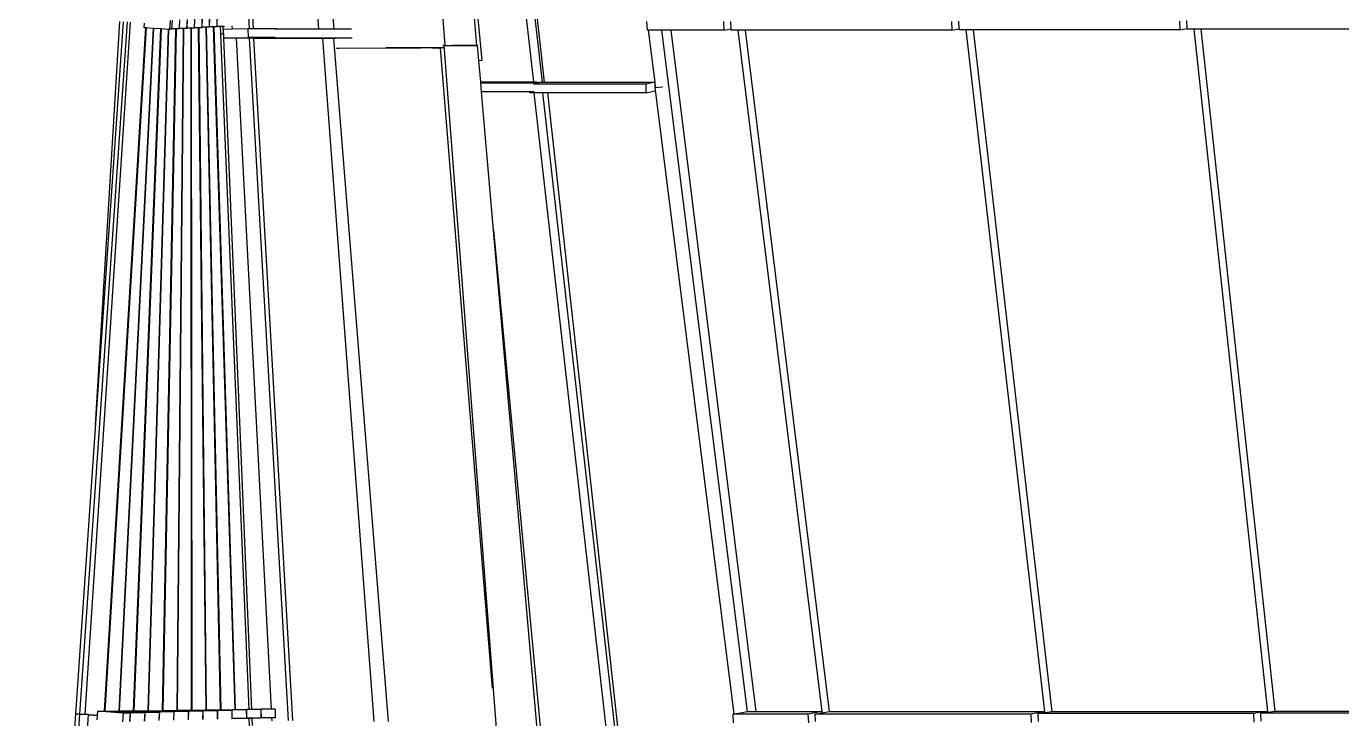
# Model space of a CAD drawing. Header units: millimetres. Extents: x 90964 to 877642, y 656808 to 1438307.
# Drawn here: x 806172 to 813749, y 1269802 to 1273789 of the extents above; entities that cross this region are included whole.
import ezdxf

# ---------------------------------------------------------------- set-up
doc = ezdxf.new("R2010")
doc.units = ezdxf.units.MM
doc.header["$LTSCALE"] = 300
doc.layers.add('SectionCutEdges', color=7, linetype='Continuous')

msp = doc.modelspace()

# ---------------------------------------------------------------- linework, layer by layer
at = {"color": 251}
for p, q in [((807231.2, 1277704.6), (807456.1, 1273775.5)), ((807254.5, 1277703.5), (807479.3, 1273775.5)), ((807857.3, 1273771.8), (807564.4, 1277703.5)), ((807945.8, 1273771.8), (807630.5, 1277703.5)), ((808275.3, 1277659.7), (808582.9, 1273678.8)), ((808649.6, 1277375.4), (809093.1, 1273469.1)), ((808699.4, 1277375.4), (809143.2, 1273466.7)), ((808773.7, 1276910.5), (809156.2, 1273466.7)), ((808536.6, 1276353.6), (808796.2, 1273591.6)), ((808768.3, 1273679), (808536.6, 1276353.6)), ((806510.6, 1269827.6), (806772.1, 1273812.3)), ((806570.9, 1271494.6), (806711.2, 1273816.3)), ((807012.9, 1273821.9), (807009.4, 1273774.5)), ((807011, 1273774.4), (807014.2, 1273824.3)), ((807055.8, 1273824.3), (807052.8, 1273776.7)), ((807054.5, 1273776.6), (807057.1, 1273826.6)), ((807098.7, 1273826.6), (807096.3, 1273779)), ((807097.9, 1273778.9), (807100, 1273828.9)), ((807141.6, 1273828.9), (807139.6, 1273781.3)), ((807141.3, 1273781.2), (807142.9, 1273831.2)), ((807184.5, 1273831.2), (807183, 1273783.6)), ((807184.6, 1273783.5), (807185.7, 1273833.5)), ((807227.4, 1273833.5), (807226.3, 1273785.9)), ((807228, 1273785.9), (807228.5, 1273835.9)), ((807270.2, 1273835.9), (807269.7, 1273788.2)), ((807271.3, 1273788.2), (807271.3, 1273838.2)), ((807312.9, 1273790.1), (807312.9, 1273788.2)), ((807359.8, 1273772.1), (807358.8, 1273792)), ((809749.8, 1273766.7), (809747.2, 1273816.5)), ((810188, 1273816.5), (810190.5, 1273766.7)), ((810232.7, 1273774.5), (810230.6, 1273817.3)), ((811501.4, 1273817.3), (811503.8, 1273767.5)), ((811545.9, 1273775), (811544, 1273819.6)), ((812814.7, 1273819.6), (812816.9, 1273769.8)), ((812859.1, 1273776.5), (812857.4, 1273821.9)), ((806859.2, 1273782.2), (806621.1, 1269844.5)), ((806861.9, 1273782), (806623.9, 1269844.3)), ((806902.4, 1273779.1), (806704.7, 1269845.3)), ((806905.1, 1273778.9), (806707.5, 1269845.1)), ((806945.6, 1273775.9), (806788.3, 1269846.1)), ((806948.3, 1273775.7), (806791.1, 1269846)), ((806988.9, 1273772.8), (806871.9, 1269846.9)), ((806991.6, 1273772.6), (806874.6, 1269846.8)), ((807032.4, 1273774.4), (806955.5, 1269847.7)), ((807035.1, 1273774.4), (806958.2, 1269847.6)), ((807009.2, 1273772.1), (806998.4, 1273772.1)), ((807009.4, 1273774.5), (807009.2, 1273772.1)), ((807009.4, 1273774.5), (807011, 1273774.4)), ((807032.4, 1273774.4), (807011, 1273774.4)), ((807035.1, 1273774.4), (807032.4, 1273774.4)), ((807052.7, 1273774.4), (807035.1, 1273774.4)), ((807075.8, 1273776.6), (807039, 1269848.4)), ((807078.6, 1273776.6), (807041.8, 1269848.4)), ((807052.8, 1273776.7), (807052.7, 1273774.4)), ((807052.8, 1273776.7), (807054.5, 1273776.6)), ((807075.8, 1273776.6), (807054.5, 1273776.6)), ((807078.6, 1273776.6), (807075.8, 1273776.6)), ((807096.1, 1273776.6), (807078.6, 1273776.6)), ((807096.3, 1273779), (807096.1, 1273776.6)), ((807096.3, 1273779), (807097.9, 1273778.9)), ((807119.2, 1273778.9), (807097.9, 1273778.9)), ((807119.2, 1273778.9), (807122.6, 1269849.2)), ((807122, 1273778.9), (807119.2, 1273778.9)), ((807122, 1273778.9), (807125.3, 1269849.2)), ((807139.5, 1273778.9), (807122, 1273778.9)), ((807139.6, 1273781.3), (807139.5, 1273778.9)), ((807139.6, 1273781.3), (807141.3, 1273781.2)), ((807162.6, 1273781.2), (807141.3, 1273781.2)), ((807162.6, 1273781.2), (807206.1, 1269850)), ((807165.4, 1273781.2), (807162.6, 1273781.2)), ((807165.4, 1273781.2), (807208.8, 1269850)), ((807182.9, 1273781.2), (807165.4, 1273781.2)), ((807183, 1273783.6), (807182.9, 1273781.2)), ((807183, 1273783.6), (807184.6, 1273783.5)), ((807206, 1273783.5), (807184.6, 1273783.5)), ((807206, 1273783.5), (807289.6, 1269851.4)), ((807208.7, 1273783.5), (807206, 1273783.5)), ((807208.7, 1273783.5), (807292.4, 1269851.4)), ((807226.3, 1273783.5), (807208.7, 1273783.5)), ((807226.3, 1273785.9), (807228, 1273785.9)), ((807226.3, 1273785.9), (807226.3, 1273783.5)), ((807249.3, 1273785.9), (807228, 1273785.9)), ((807249.3, 1273785.9), (807373.1, 1269853)), ((807252, 1273785.9), (807249.3, 1273785.9)), ((807252, 1273785.9), (807375.8, 1269853.1)), ((807269.6, 1273785.9), (807252, 1273785.9)), ((807269.7, 1273788.2), (807269.6, 1273785.9)), ((807269.7, 1273788.2), (807271.3, 1273788.2)), ((807291.8, 1273788.2), (807271.3, 1273788.2)), ((807455.9, 1269854.6), (807291.8, 1273788.2)), ((807293.6, 1273788.2), (807291.8, 1273788.2)), ((807303.9, 1273788.2), (807293.6, 1273788.2)), ((807295.7, 1273744.8), (807295.3, 1273744.7)), ((807295.4, 1273744.8), (807295.7, 1273744.9)), ((807295.7, 1273744.9), (807304.3, 1273747.1)), ((807306.7, 1273747), (807295.7, 1273744.8)), ((807295.7, 1273744.8), (807295.7, 1273744.9)), ((807303.9, 1273788.2), (807305.6, 1273747.5)), ((807312.9, 1273788.2), (807303.9, 1273788.2)), ((807304.3, 1273747.1), (807305.6, 1273747.5)), ((807304.3, 1273747.1), (807306.7, 1273747.2)), ((807359.8, 1273772.1), (807305.9, 1273770)), ((807305.9, 1273770), (807306.7, 1273747.2)), ((807306.7, 1273747.2), (807307.5, 1273747.2)), ((807306.7, 1273747.2), (807306.7, 1273747)), ((807307.5, 1273747.2), (807306.7, 1273747)), ((807307.5, 1273747.2), (807308.7, 1273720.1)), ((807308.7, 1273720.1), (807383.4, 1273723)), ((807383.6, 1273720.1), (807308.7, 1273720.1)), ((807308.7, 1273720.1), (807308.7, 1273720.1)), ((807308.7, 1273720.1), (807469.9, 1269855)), ((807449.8, 1273775.5), (807359.8, 1273772.1)), ((807383.4, 1273723), (807451.6, 1273725.6)), ((807383.6, 1273720.1), (807383.4, 1273723)), ((807584.4, 1269856.6), (807383.6, 1273720.1)), ((807455.5, 1273720.1), (807383.6, 1273720.1)), ((807451.6, 1273725.6), (807449.8, 1273775.5)), ((807456.1, 1273775.5), (807449.8, 1273775.5)), ((807455.2, 1273725.6), (807451.6, 1273725.6)), ((807455.2, 1273725.6), (807455.5, 1273720.1)), ((807476.2, 1273725.6), (807455.2, 1273725.6)), ((807455.5, 1273720.1), (807680.5, 1269790.4)), ((807468.9, 1273720.1), (807455.5, 1273720.1)), ((807479.3, 1273775.5), (807456.1, 1273775.5)), ((807476.3, 1273720.3), (807468.9, 1273720.1)), ((807476.2, 1273725.6), (807476.3, 1273720.3)), ((807481.2, 1273725.6), (807476.2, 1273725.6)), ((807481.5, 1273720.5), (807476.3, 1273720.3)), ((807476.3, 1273720.3), (807476.3, 1273718.8)), ((807481.6, 1273718.8), (807476.3, 1273718.8)), ((807611.1, 1273775.5), (807479.3, 1273775.5)), ((807481.2, 1273725.6), (807481.5, 1273720.5)), ((807589.1, 1273725.6), (807481.2, 1273725.6)), ((807589.1, 1273724.6), (807481.5, 1273720.5)), ((807481.5, 1273720.5), (807481.6, 1273718.8)), ((807481.6, 1273718.8), (807706.5, 1269790.4)), ((807880.8, 1273718.8), (807481.6, 1273718.8)), ((807589.1, 1273724.6), (807589.1, 1273725.6)), ((807606.2, 1273725.6), (807589.1, 1273725.6)), ((807589.2, 1273721.8), (807589.1, 1273724.6)), ((807880.6, 1273721.8), (807589.2, 1273721.8)), ((807611.3, 1273771.8), (807604.1, 1273771.8)), ((807611.1, 1273775.5), (807611.3, 1273771.8)), ((807857.3, 1273771.8), (807611.3, 1273771.8)), ((807945.8, 1273771.8), (807857.3, 1273771.8)), ((807880.8, 1273718.8), (807880.6, 1273721.8)), ((807943.6, 1273721.8), (807880.6, 1273721.8)), ((807943.9, 1273718.8), (807880.8, 1273718.8)), ((808177.1, 1269786.3), (807880.8, 1273718.8)), ((807943.9, 1273718.8), (807943.6, 1273721.8)), ((807954.4, 1273721.8), (807943.6, 1273721.8)), ((808259.3, 1269786.3), (807943.9, 1273718.8)), ((807945.5, 1273718.8), (807943.9, 1273718.8)), ((807954.6, 1273719), (807945.5, 1273718.8)), ((807952.2, 1273771.8), (807945.8, 1273771.8)), ((808045.8, 1273771.8), (807952.2, 1273771.8)), ((808049.8, 1273721.8), (807954.4, 1273721.8)), ((808006.2, 1273720.4), (807954.6, 1273719)), ((809756.1, 1273766.7), (809749.8, 1273766.7)), ((809793.9, 1273466.7), (809756.1, 1273766.7)), ((809795.5, 1273766.7), (809756.1, 1273766.7)), ((809830.6, 1273766.7), (809795.5, 1273766.7)), ((809830.6, 1273766.7), (810325.3, 1269842.6)), ((809887, 1273766.7), (809830.6, 1273766.7)), ((810377.4, 1269842.6), (809887, 1273766.7)), ((810190.5, 1273766.7), (809887, 1273766.7)), ((810190.5, 1273766.7), (810232.7, 1273774.5)), ((810233, 1273767.5), (810232.7, 1273774.5)), ((810270.9, 1273767.5), (810233, 1273767.5)), ((810270.9, 1273767.5), (810754.3, 1269842.6)), ((810312.9, 1273767.5), (810270.9, 1273767.5)), ((810312.9, 1273767.5), (810796.3, 1269842.6)), ((810373.9, 1273767.5), (810312.9, 1273767.5)), ((811503.8, 1273767.5), (810373.9, 1273767.5)), ((811503.8, 1273767.5), (811545.9, 1273775)), ((811546.2, 1273769.8), (811545.9, 1273775)), ((811583.7, 1273769.8), (811546.2, 1273769.8)), ((811583.7, 1273769.8), (812038.1, 1269842.9)), ((811625.7, 1273769.8), (811583.7, 1273769.8)), ((811625.7, 1273769.8), (812080, 1269843.5)), ((811686.6, 1273769.8), (811625.7, 1273769.8)), ((812816.9, 1273769.8), (811686.6, 1273769.8)), ((812816.9, 1273769.8), (812859.1, 1273776.5)), ((812859.3, 1273772.1), (812859.1, 1273776.5)), ((812896.6, 1273772.1), (812859.3, 1273772.1)), ((812896.6, 1273772.1), (813321.7, 1269843.7)), ((812938.6, 1273772.1), (812896.6, 1273772.1)), ((812938.6, 1273772.1), (813363.7, 1269844.3)), ((812999.4, 1273772.1), (812938.6, 1273772.1)), ((814130, 1273772.1), (812999.4, 1273772.1)), ((807958.7, 1273664.2), (807973.7, 1273664.2)), ((807973.7, 1273664.2), (808244, 1273665.3)), ((808244.2, 1273665.3), (808244, 1273665.3)), ((808244.2, 1273665.3), (808393.8, 1273665.8)), ((808393.9, 1273664.7), (808244.2, 1273665.3)), ((808393.8, 1273665.8), (808445.7, 1273666)), ((808393.8, 1273665.8), (808393.9, 1273664.7)), ((808445.8, 1273664.5), (808393.9, 1273664.7)), ((808445.7, 1273666), (808495.7, 1273666.2)), ((808445.8, 1273664.5), (808445.7, 1273666)), ((808495.9, 1273664.3), (808445.8, 1273664.5)), ((808495.7, 1273666.2), (808495.9, 1273664.3)), ((808495.7, 1273666.2), (808499, 1273666.2)), ((808499.2, 1273664.3), (808495.9, 1273664.3)), ((808499.2, 1273664.3), (808499, 1273666.2)), ((808499, 1273666.2), (808501.3, 1273666.2)), ((808501.5, 1273664.3), (808499.2, 1273664.3)), ((808501.3, 1273666.2), (808509.6, 1273666.3)), ((808501.5, 1273664.3), (808501.3, 1273666.2)), ((808509.8, 1273664.2), (808501.5, 1273664.3)), ((808509.6, 1273666.3), (808559.4, 1273666.5)), ((808509.6, 1273666.3), (808509.8, 1273664.2)), ((808558.5, 1273664), (808509.8, 1273664.2)), ((808558.5, 1273664), (808559.6, 1273664.2)), ((808857.2, 1269977.9), (808558.5, 1273664)), ((808559.6, 1273664.2), (808559.4, 1273666.5)), ((808559.4, 1273666.5), (808574.7, 1273666.5)), ((808559.6, 1273664.2), (808576.9, 1273666.3)), ((808573.8, 1273679.1), (808572, 1273679.2)), ((808575.9, 1273679.1), (808573.8, 1273679.1)), ((808577.7, 1273678.9), (808575.9, 1273679.1)), ((808577.7, 1273679), (808575.9, 1273679.1)), ((808577.7, 1273678.9), (808577.7, 1273679)), ((808580, 1273678.9), (808577.7, 1273679)), ((808577.8, 1273678.9), (808577.7, 1273678.9)), ((808580, 1273678.9), (808577.8, 1273678.9)), ((808577.8, 1273678.9), (808883.4, 1269698)), ((808582.9, 1273678.8), (808580, 1273678.9)), ((808582.9, 1273678.8), (808627.3, 1273678.9)), ((808627.3, 1273678.9), (808730.7, 1273679)), ((808730.8, 1273678.7), (808627.3, 1273678.9)), ((808730.8, 1273678.7), (808730.7, 1273679)), ((808730.7, 1273679), (808767.3, 1273679)), ((808771.4, 1273678.7), (808730.8, 1273678.7)), ((808771.4, 1273678.7), (808767.3, 1273679)), ((808767.3, 1273679), (808768.3, 1273679)), ((808779.1, 1273589.7), (808771.4, 1273678.7)), ((808796.2, 1273591.6), (808779.1, 1273589.7)), ((808789.6, 1273469.1), (808779.1, 1273589.7)), ((808789.6, 1273469.1), (809093.1, 1273469.1)), ((808790.2, 1273462.6), (808789.6, 1273469.1)), ((809120.1, 1273462.6), (808790.2, 1273462.6)), ((808794.5, 1273412.7), (808790.2, 1273462.6)), ((809072.8, 1273412.7), (808794.5, 1273412.7)), ((808864, 1272614.6), (808794.5, 1273412.7)), ((809073, 1273405.7), (809072.8, 1273412.7)), ((809097.1, 1273412.7), (809072.8, 1273412.7)), ((809093.1, 1273469.1), (809110.9, 1273469.1)), ((809740, 1273455.6), (809093.6, 1273455.6)), ((809110.9, 1273469.1), (809117, 1273464.8)), ((809117, 1273464.8), (809126.4, 1273466.7)), ((809117, 1273464.8), (809120.1, 1273462.6)), ((809120.1, 1273462.6), (809120.1, 1273456.4)), ((809126.4, 1273466.7), (809143.2, 1273466.7)), ((809143.2, 1273466.7), (809156.2, 1273466.7)), ((809156.2, 1273466.7), (809793.9, 1273466.7)), ((809793.9, 1273466.6), (809740, 1273455.6)), ((809740, 1273455.6), (809741.4, 1273405.7)), ((809741.4, 1273405.7), (809796.1, 1273416.9)), ((809793.9, 1273466.6), (809793.9, 1273466.7)), ((809793.9, 1273466.6), (809794.1, 1273466.6)), ((809795, 1273458), (809794.1, 1273465)), ((809796, 1273450.4), (809795, 1273458)), ((809795.2, 1273450.4), (809795, 1273458)), ((809795.2, 1273450.4), (809796, 1273450.4)), ((809795.3, 1273448.7), (809795.2, 1273450.4)), ((809796.2, 1273448.7), (809795.3, 1273448.7)), ((809795.6, 1273436.4), (809795.3, 1273448.7)), ((809795.6, 1273436.4), (809797.7, 1273436.8)), ((809797.7, 1273436.5), (809795.6, 1273436.3)), ((809795.6, 1273436.3), (809795.6, 1273436.4)), ((809796, 1273421.6), (809795.6, 1273436.3)), ((809796.2, 1273448.7), (809796, 1273450.4)), ((810248.9, 1269828.7), (809796, 1273421.6)), ((809796.1, 1273416.9), (809796, 1273421.6)), ((809797.7, 1273436.8), (809796.2, 1273448.7)), ((809797.7, 1273436.4), (809834.3, 1273440.5)), ((809797.7, 1273436.5), (809797.7, 1273436.8)), ((809797.7, 1273436.4), (809797.7, 1273436.5)), ((809834.3, 1273440.5), (809836.6, 1273440.7)), ((809095.8, 1273405.7), (809073, 1273405.7)), ((809095.8, 1273405.7), (809539.1, 1269500.8)), ((809145.1, 1273405.7), (809095.8, 1273405.7)), ((809145.1, 1273405.7), (809588.7, 1269498.4)), ((809174.1, 1273405.7), (809145.1, 1273405.7)), ((809174.1, 1273405.7), (809607.2, 1269498.4)), ((809741.4, 1273405.7), (809174.1, 1273405.7)), ((808864, 1272614.6), (809145.5, 1269615.9)), ((809118, 1269698.2), (808864, 1272614.6)), ((807041.8, 1269849.2), (807041.8, 1269848.4)), ((807122.9, 1269848.2), (807041.8, 1269849.2)), ((807041.8, 1269849.2), (807122.6, 1269849.2)), ((807122.6, 1269849.2), (807122.9, 1269849.2)), ((807122.9, 1269848.2), (807122.9, 1269849.2)), ((807122.9, 1269849.2), (807125.3, 1269849.2)), ((807125.3, 1269849.2), (807125.4, 1269849.2)), ((807125.4, 1269850), (807125.4, 1269849.2)), ((807206.4, 1269849.8), (807125.4, 1269850)), ((807125.4, 1269850), (807206.1, 1269850)), ((807125.4, 1269849.2), (807272.7, 1269847.3)), ((807206.1, 1269850), (807206.4, 1269850)), ((807206.4, 1269849.8), (807206.4, 1269850)), ((807206.4, 1269850), (807208.8, 1269850)), ((807275.2, 1269849.6), (807206.4, 1269849.8)), ((807208.8, 1269850), (807208.9, 1269850)), ((807289.6, 1269851.4), (807208.9, 1269850.8)), ((807208.9, 1269850.8), (807208.9, 1269850)), ((807208.9, 1269850), (807356.2, 1269849.6)), ((807275, 1269799.6), (807275.2, 1269849.6)), ((807356.2, 1269849.6), (807275.2, 1269849.6)), ((807292.4, 1269851.4), (807289.6, 1269851.4)), ((807373.1, 1269853), (807292.4, 1269851.5)), ((807358.7, 1269851.9), (807292.4, 1269851.4)), ((807292.4, 1269851.5), (807292.4, 1269851.4)), ((807292.4, 1269851.4), (807292.4, 1269851.4)), ((807356.2, 1269849.6), (807356.1, 1269801.9)), ((807359.1, 1269801.9), (807358.7, 1269851.9)), ((807439.7, 1269851.9), (807358.7, 1269851.9)), ((807375.8, 1269853.1), (807373.1, 1269853)), ((807442.2, 1269854.3), (807375.8, 1269853.1)), ((807439.7, 1269851.9), (807440.1, 1269804.2)), ((807443.1, 1269804.3), (807442.2, 1269854.3)), ((807444.4, 1269854.3), (807442.2, 1269854.3)), ((807455.9, 1269854.6), (807444.4, 1269854.3)), ((807455.9, 1269854.3), (807444.4, 1269854.3)), ((807455.9, 1269854.3), (807455.9, 1269854.6)), ((807457.6, 1269854.6), (807455.9, 1269854.6)), ((807457.6, 1269854.3), (807455.9, 1269854.3)), ((807469.9, 1269855), (807457.6, 1269854.6)), ((807469.9, 1269854.3), (807457.6, 1269854.3)), ((807525.7, 1269856.6), (807469.9, 1269855)), ((807469.9, 1269855), (807469.9, 1269854.3)), ((807523.2, 1269854.3), (807469.9, 1269854.3)), ((807523.2, 1269854.3), (807524.1, 1269804.3)), ((807527.1, 1269806.6), (807525.7, 1269856.6)), ((807584.4, 1269856.6), (807525.7, 1269856.6)), ((807605.3, 1269856.6), (807584.4, 1269856.6)), ((807605.3, 1269856.6), (807606.8, 1269806.6)), ((806281.1, 1266026.5), (806530.4, 1269824.2)), ((806481.5, 1269826.9), (806505.6, 1269827.4)), ((806505.5, 1269826.6), (806481.5, 1269826.9)), ((806530.5, 1269826.2), (806505.5, 1269826.6)), ((806505.6, 1269827.4), (806510.6, 1269827.6)), ((806530.4, 1269824.2), (806544.5, 1269823.3)), ((806544.6, 1269823.3), (806544.5, 1269823.3)), ((806544.6, 1269823.3), (806580.7, 1269820.9)), ((806580.7, 1269820.9), (806544.6, 1269823.3)), ((806582.4, 1269844.5), (806621.1, 1269844.5)), ((806621.1, 1269844.5), (806621.5, 1269844.5)), ((806621.5, 1269844.5), (806623.9, 1269844.3)), ((806623.9, 1269844.3), (806624, 1269844.3)), ((806773.5, 1269835.6), (806624, 1269845.3)), ((806624, 1269845.3), (806624, 1269844.3)), ((806624, 1269845.3), (806704.7, 1269845.3)), ((806624, 1269844.3), (806770.9, 1269833.3)), ((806704.7, 1269845.3), (806705.1, 1269845.3)), ((806705.1, 1269845.3), (806707.5, 1269845.1)), ((806707.5, 1269845.1), (806707.6, 1269845.1)), ((806857.2, 1269838), (806707.6, 1269846.1)), ((806707.6, 1269846.1), (806707.6, 1269845.1)), ((806707.6, 1269846.1), (806788.3, 1269846.1)), ((806707.6, 1269845.1), (806854.6, 1269835.6)), ((806770.9, 1269833.3), (806732.2, 1269833.3)), ((806770.9, 1269833.3), (806767.3, 1269785.9)), ((806770.3, 1269785.7), (806773.5, 1269835.6)), ((806854.6, 1269835.6), (806773.5, 1269835.6)), ((806788.3, 1269846.1), (806788.7, 1269846.1)), ((806788.7, 1269846.1), (806791.1, 1269846)), ((806791.2, 1269846.9), (806791.1, 1269846)), ((806791.1, 1269846), (806938.2, 1269838)), ((806791.1, 1269846), (806791.1, 1269846)), ((806940.8, 1269840.3), (806791.2, 1269846.9)), ((806791.2, 1269846.9), (806871.9, 1269846.9)), ((806854.6, 1269835.6), (806851.5, 1269788.2)), ((806854.5, 1269788), (806857.2, 1269838)), ((806938.2, 1269838), (806857.2, 1269838)), ((806871.9, 1269846.9), (806872.2, 1269846.9)), ((806872.2, 1269846.9), (806874.6, 1269846.8)), ((806874.6, 1269846.8), (806874.7, 1269846.8)), ((807024.4, 1269842.6), (806874.7, 1269847.7)), ((806874.7, 1269847.7), (806874.7, 1269846.8)), ((806874.7, 1269847.7), (806955.5, 1269847.7)), ((806874.7, 1269846.8), (807021.9, 1269840.3)), ((806938.2, 1269838), (806935.7, 1269790.5)), ((806938.6, 1269790.3), (806940.8, 1269840.3)), ((807021.9, 1269840.3), (806940.8, 1269840.3)), ((806955.5, 1269847.7), (806955.8, 1269847.7)), ((806955.8, 1269847.7), (806958.2, 1269847.6)), ((806958.2, 1269847.6), (806958.3, 1269847.6)), ((807108, 1269845), (806958.3, 1269848.4)), ((806958.3, 1269848.4), (806958.3, 1269847.6)), ((806958.3, 1269848.4), (807039, 1269848.4)), ((806958.3, 1269847.6), (807105.5, 1269842.6)), ((807021.9, 1269840.3), (807019.8, 1269792.8)), ((807022.8, 1269792.7), (807024.4, 1269842.6)), ((807105.5, 1269842.6), (807024.4, 1269842.6)), ((807039, 1269848.4), (807039.4, 1269848.4)), ((807039.4, 1269848.4), (807041.8, 1269848.4)), ((807041.8, 1269848.4), (807189.1, 1269845)), ((807041.8, 1269848.4), (807041.8, 1269848.4)), ((807105.5, 1269842.6), (807103.9, 1269795)), ((807106.9, 1269795), (807108, 1269845)), ((807189.1, 1269845), (807108, 1269845)), ((807191.6, 1269847.3), (807122.9, 1269848.2)), ((807189.1, 1269845), (807188, 1269797.3)), ((807191, 1269797.3), (807191.6, 1269847.3)), ((807272.7, 1269847.3), (807191.6, 1269847.3)), ((807272.7, 1269847.3), (807272, 1269799.6)), ((807356.1, 1269801.9), (807359.1, 1269801.9)), ((807356.1, 1269801.9), (807356.1, 1269801.3)), ((807440.1, 1269801.9), (807359.1, 1269801.9)), ((807440.1, 1269801.9), (807378, 1269801.5)), ((807440.1, 1269804.2), (807443.1, 1269804.3)), ((807440.1, 1269804.2), (807440.1, 1269802.8)), ((807456.6, 1269803.1), (807440.1, 1269802.8)), ((807440.1, 1269802.8), (807440.1, 1269802.3)), ((807456.6, 1269802.3), (807440.1, 1269802.3)), ((807440.1, 1269802.3), (807440.1, 1269801.9)), ((807524.1, 1269804.3), (807443.1, 1269804.3)), ((807456.6, 1269802.3), (807456.6, 1269803.1)), ((807459.4, 1269803.1), (807456.6, 1269803.1)), ((807614.1, 1266026.5), (807456.6, 1269802.3)), ((807457.1, 1269802.3), (807456.6, 1269802.3)), ((807459.4, 1269802.4), (807457.1, 1269802.3)), ((807472, 1269803.3), (807459.4, 1269803.1)), ((807472.1, 1269802.8), (807459.4, 1269802.4)), ((807524.1, 1269804.3), (807472, 1269803.3)), ((807472, 1269803.3), (807472.1, 1269802.8)), ((807524.1, 1269804.3), (807472.1, 1269802.8)), ((807472.1, 1269802.8), (807473.7, 1269763)), ((807587, 1269806), (807524.1, 1269804.3)), ((807587, 1269806.6), (807527.1, 1269806.6)), ((807587, 1269806), (807587, 1269806.6)), ((807606.8, 1269806.6), (807587, 1269806.6)), ((807606.8, 1269806.6), (807587, 1269806)), ((807587.8, 1269789.5), (807587, 1269806)), ((810244.1, 1269827.8), (810248.9, 1269828.7)), ((810246.8, 1269778), (810244.1, 1269827.8)), ((810674.4, 1269827.8), (810244.1, 1269827.8)), ((810248.9, 1269828.7), (810288.7, 1269835.9)), ((810288.7, 1269835.9), (810325.3, 1269842.6)), ((810325.3, 1269842.6), (810325.7, 1269842.6)), ((810325.7, 1269842.6), (810377.4, 1269842.6)), ((810377.4, 1269842.6), (810754.3, 1269842.6)), ((810756, 1269842.6), (810674.4, 1269827.8)), ((810674.4, 1269827.8), (810677.1, 1269778)), ((810716.4, 1269828.6), (810756.4, 1269835.6)), ((811958, 1269828.6), (810716.4, 1269828.6)), ((810718.6, 1269785.6), (810716.4, 1269828.6)), ((810754.3, 1269842.6), (810756, 1269842.6)), ((810756.4, 1269835.6), (810756, 1269842.6)), ((810756.4, 1269835.6), (810796.3, 1269842.6)), ((810796.3, 1269842.6), (810798, 1269842.9)), ((810798, 1269842.9), (810846.2, 1269842.9)), ((810846.2, 1269842.9), (812038.1, 1269842.9)), ((812039.7, 1269842.9), (811958, 1269828.6)), ((811958, 1269828.6), (811960.6, 1269778.9)), ((811999.9, 1269831), (812040, 1269837.2)), ((813241.6, 1269831), (811999.9, 1269831)), ((812002, 1269786.1), (811999.9, 1269831)), ((812038.1, 1269842.9), (812039.7, 1269842.9)), ((812040, 1269837.2), (812039.7, 1269842.9)), ((812040, 1269837.2), (812080, 1269843.5)), ((812080, 1269843.5), (812081.6, 1269843.7)), ((812081.6, 1269843.7), (812129.7, 1269843.7)), ((812129.7, 1269843.7), (813321.7, 1269843.7)), ((813323.3, 1269843.7), (813241.6, 1269831)), ((813241.6, 1269831), (813243.9, 1269781.1)), ((813283.5, 1269833.3), (813323.5, 1269838.8)), ((814525.2, 1269833.3), (813283.5, 1269833.3)), ((813285.4, 1269787.6), (813283.5, 1269833.3)), ((813321.7, 1269843.7), (813323.3, 1269843.7)), ((813323.5, 1269838.8), (813323.3, 1269843.7)), ((813323.5, 1269838.8), (813363.7, 1269844.3)), ((813363.7, 1269844.3), (813365.3, 1269844.5)), ((813365.3, 1269844.5), (813413.2, 1269844.5)), ((813413.2, 1269844.5), (814605.4, 1269844.5))]:
    msp.add_line(p, q, dxfattribs=at)
at = {"layer": 'SectionCutEdges', "color": 251}
for p, q in [((806730.9, 1273814.9), (806456.5, 1269828.7)), ((806480.9, 1269826.9), (806756, 1273814.7)), ((806850.5, 1273807.2), (806848.8, 1273783)), ((806998.4, 1273772.1), (807002.1, 1273821.9)), ((806848.8, 1273783), (806859.2, 1273782.2)), ((806859.2, 1273782.2), (806861.9, 1273782)), ((806861.9, 1273782), (806902.4, 1273779.1)), ((806902.4, 1273779.1), (806905.1, 1273778.9)), ((806905.1, 1273778.9), (806945.6, 1273775.9)), ((806945.6, 1273775.9), (806948.3, 1273775.7)), ((806948.3, 1273775.7), (806988.9, 1273772.8)), ((806988.9, 1273772.8), (806991.6, 1273772.6)), ((806991.6, 1273772.6), (806998.4, 1273772.1)), ((806456.5, 1269828.7), (806172.5, 1265840.9)), ((806197.4, 1265838.5), (806481.5, 1269826.9)), ((806456.5, 1269828.7), (806480.9, 1269826.9)), ((806480.9, 1269826.9), (806456.5, 1269828.7)), ((806481.5, 1269826.9), (806480.9, 1269826.9)), ((806480.9, 1269826.9), (806480.9, 1269826.9)), ((806580.7, 1269820.9), (806578.7, 1269794.7)), ((806582.4, 1269844.5), (806580.7, 1269820.9)), ((806580.7, 1269820.9), (806580.7, 1269820.9)), ((806732.2, 1269833.3), (806582.4, 1269844.5)), ((806728.5, 1269783.4), (806732.2, 1269833.3))]:
    msp.add_line(p, q, dxfattribs=at)

doc.saveas('drawing.dxf')
